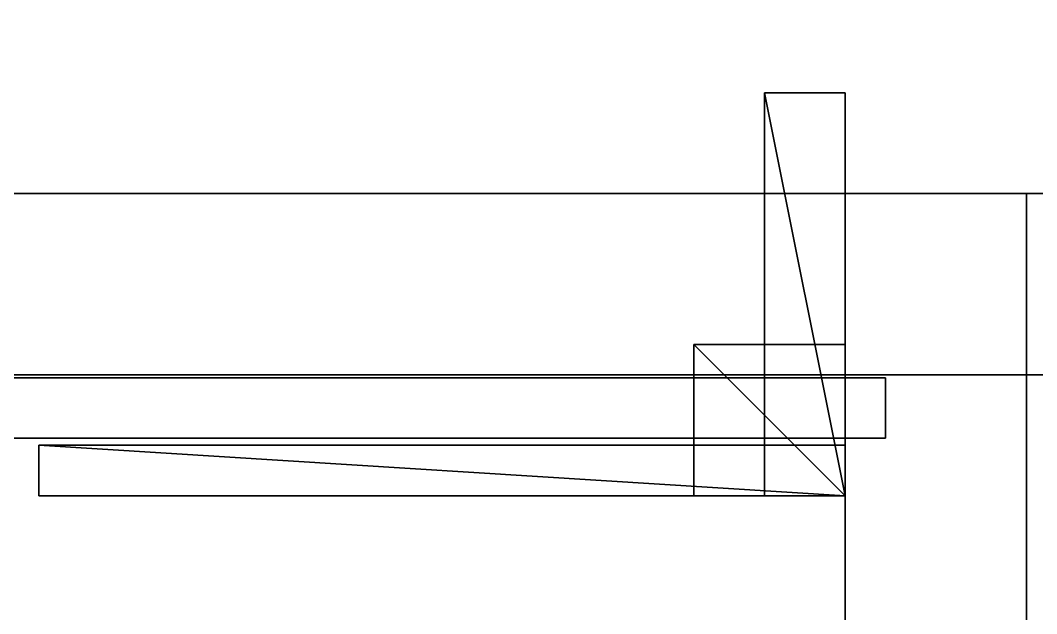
# Model space of a CAD drawing. Extents: x 0 to 7800, y -5130 to 1.
# Drawn here: x 3813.9 to 3914.7, y -1970.7 to -1911.8 of the extents above; entities that cross this region are included whole.
import ezdxf

# ---------------------------------------------------------------- set-up
doc = ezdxf.new("R2010")
doc.units = 0
for name, color, linetype in [('LAYER0', 7, 'CONTINUOUS'), ('LAYER1083', 253, 'CONTINUOUS'), ('LAYER2', 7, 'CONTINUOUS'), ('LAYER288', 253, 'CONTINUOUS'), ('LAYER292', 7, 'CONTINUOUS'), ('LAYER321', 253, 'CONTINUOUS'), ('LAYER324', 253, 'CONTINUOUS'), ('LAYER325', 253, 'CONTINUOUS'), ('LAYER733', 7, 'CONTINUOUS'), ('LAYER742', 2, 'CONTINUOUS'), ('LAYER743', 7, 'CONTINUOUS'), ('LAYER744', 253, 'CONTINUOUS'), ('LAYER745', 253, 'CONTINUOUS'), ('LAYER746', 253, 'CONTINUOUS'), ('LAYER747', 253, 'CONTINUOUS'), ('LAYER748', 253, 'CONTINUOUS'), ('LAYER749', 253, 'CONTINUOUS'), ('LAYER750', 7, 'CONTINUOUS'), ('LAYER752', 7, 'CONTINUOUS'), ('LAYER753', 7, 'CONTINUOUS'), ('LAYER779', 7, 'CONTINUOUS')]:
    doc.layers.add(name, color=color, linetype=linetype)

msp = doc.modelspace()

# ---------------------------------------------------------------- linework, layer by layer
at = {"layer": 'LAYER0'}
for points, invisible_edges in [([(1025.693, -1555.002, -5), (4030.693, -54.002, -5), (1412.693, -4773.002, -5), (1025.693, -1555.002, -5)], 7), ([(1025.693, -54.002), (1412.693, -4773.002), (4030.693, -54.002), (1025.693, -54.002)], 3), ([(1412.693, -4773.002, -5), (4030.693, -54.002, -5), (1412.693, -5130.002, -5), (1412.693, -4773.002, -5)], 3), ([(1412.693, -5130.002, -5), (4030.693, -54.002, -5), (2602.693, -4730.002, -5), (1412.693, -5130.002, -5)], 7), ([(4030.693, -54.002), (1412.693, -4773.002), (2602.693, -4730.002), (4030.693, -54.002)], 7), ([(2602.693, -4730.002, -5), (4030.693, -54.002, -5), (4030.693, -289.002, -5), (2602.693, -4730.002, -5)], 5), ([(4030.693, -54.002), (2602.693, -4730.002), (4030.693, -289.002), (4030.693, -54.002)], 3), ([(2602.693, -4730.002, -5), (4030.693, -289.002, -5), (4825.692, -4730.002, -5), (2602.693, -4730.002, -5)], 3), ([(4825.692, -4730.002), (4030.693, -289.002), (2602.693, -4730.002), (4825.692, -4730.002)], 3)]:
    msp.add_3dface(points, dxfattribs=dict(at, invisible_edges=invisible_edges))
at = {"layer": 'LAYER1083'}
for points, invisible_edges in [([(4675.695, -2169, 2057), (1975.695, -1779, 2057), (1975.695, -2169, 2057), (4675.695, -2169, 2057)], 1), ([(1975.695, -1779, 2057), (4675.695, -2169, 2057), (3151.695, -1929, 2057), (1975.695, -1779, 2057)], 7), ([(1975.695, -2169, 2032), (3151.695, -1929, 2032), (4675.695, -2169, 2032), (1975.695, -2169, 2032)], 3), ([(4675.695, -2169, 2032), (3151.695, -1929, 2032), (4675.695, -1929, 2032), (4675.695, -2169, 2032)], 1), ([(3151.695, -1929, 2057), (4675.695, -1929, 2032), (3151.695, -1929, 2032), (3151.695, -1929, 2057)], 1), ([(4675.695, -1929, 2032), (3151.695, -1929, 2057), (4675.695, -1929, 2057), (4675.695, -1929, 2032)], 1), ([(3151.695, -1929, 2057), (4675.695, -2169, 2057), (4675.695, -1929, 2057), (3151.695, -1929, 2057)], 1)]:
    msp.add_3dface(points, dxfattribs=dict(at, invisible_edges=invisible_edges))
at = {"layer": 'LAYER2'}
for points, invisible_edges in [([(7049.692, -1779.002), (3151.693, -1929.002), (3151.693, -1779.002), (7049.692, -1779.002)], 1), ([(3151.693, -1929.002), (7049.692, -1779.002), (7199.692, -1929.002), (3151.693, -1929.002)], 3), ([(3151.693, -1929.002, 2657), (3931.703, -1929.002, 360), (7199.692, -1929.002, 2657), (3151.693, -1929.002, 2657)], 3), ([(3151.693, -1929.002, 2657), (3931.703, -1929.002, 280), (3931.703, -1929.002, 360), (3151.693, -1929.002, 2657)], 5), ([(3931.703, -1929.002, 280), (3151.693, -1929.002), (4201.693, -1929.002, 280), (3931.703, -1929.002, 280)], 7), ([(3151.693, -1929.002), (3931.703, -1929.002, 280), (3151.693, -1929.002, 2657), (3151.693, -1929.002)], 3), ([(7199.692, -1929.002), (4201.693, -1929.002, 280), (3151.693, -1929.002), (7199.692, -1929.002)], 3)]:
    msp.add_3dface(points, dxfattribs=dict(at, invisible_edges=invisible_edges))
at = {"layer": 'LAYER288', "invisible_edges": 1}
for points in [[(4657.694, -1929, 528), (3169.694, -2299, 528), (3169.694, -1929, 528), (4657.694, -1929, 528)], [(3169.694, -2299, 528), (4657.694, -1929, 528), (4657.694, -2299, 528), (3169.694, -2299, 528)], [(3169.694, -1929, 546), (4657.694, -1929, 528), (3169.694, -1929, 528), (3169.694, -1929, 546)], [(4657.694, -1929, 528), (3169.694, -1929, 546), (4657.694, -1929, 546), (4657.694, -1929, 528)], [(4657.694, -2299, 546), (3169.694, -1929, 546), (3169.694, -2299, 546), (4657.694, -2299, 546)], [(3169.694, -1929, 546), (4657.694, -2299, 546), (4657.694, -1929, 546), (3169.694, -1929, 546)]]:
    msp.add_3dface(points, dxfattribs=at)
at = {"layer": 'LAYER292', "invisible_edges": 1}
for points in [[(3913.695, -1929, 198), (3931.695, -2279, 198), (3913.695, -2279, 198), (3913.695, -1929, 198)], [(3931.695, -2279, 198), (3913.695, -1929, 198), (3931.695, -1929, 198), (3931.695, -2279, 198)], [(3931.695, -1929, 528), (3913.695, -2279, 528), (3931.695, -2279, 528), (3931.695, -1929, 528)], [(3913.695, -2279, 528), (3931.695, -1929, 528), (3913.695, -1929, 528), (3913.695, -2279, 528)], [(3913.695, -1929, 198), (3931.695, -1929, 528), (3931.695, -1929, 198), (3913.695, -1929, 198)], [(3931.695, -1929, 528), (3913.695, -1929, 198), (3913.695, -1929, 528), (3931.695, -1929, 528)], [(3913.695, -2279, 528), (3913.695, -1929, 198), (3913.695, -2279, 198), (3913.695, -2279, 528)], [(3913.695, -1929, 198), (3913.695, -2279, 528), (3913.695, -1929, 528), (3913.695, -1929, 198)]]:
    msp.add_3dface(points, dxfattribs=at)
at = {"layer": 'LAYER321', "invisible_edges": 1}
for points in [[(1825.696, -1779, -50), (4525.696, -2169, -50), (4525.696, -1779, -50), (1825.696, -1779, -50)], [(4525.696, -2169, -50), (1825.696, -1779, -50), (1825.696, -2169, -50), (4525.696, -2169, -50)], [(1825.696, -2169, -75), (4525.696, -1779, -75), (4525.696, -2169, -75), (1825.696, -2169, -75)], [(4525.696, -1779, -75), (1825.696, -2169, -75), (1825.696, -1779, -75), (4525.696, -1779, -75)]]:
    msp.add_3dface(points, dxfattribs=at)
at = {"layer": 'LAYER324', "invisible_edges": 1}
for points in [[(4657.695, -1929, 676), (3169.695, -1929, 546), (3169.695, -1929, 676), (4657.695, -1929, 676)], [(3169.695, -1929, 546), (4657.695, -1929, 676), (4657.695, -1929, 546), (3169.695, -1929, 546)], [(4657.695, -1947, 546), (3169.695, -1929, 546), (4657.695, -1929, 546), (4657.695, -1947, 546)], [(3169.695, -1929, 546), (4657.695, -1947, 546), (3169.695, -1947, 546), (3169.695, -1929, 546)], [(3169.695, -1947, 676), (4657.695, -1929, 676), (3169.695, -1929, 676), (3169.695, -1947, 676)], [(4657.695, -1929, 676), (3169.695, -1947, 676), (4657.695, -1947, 676), (4657.695, -1929, 676)], [(4657.695, -1947, 546), (3169.695, -1947, 676), (3169.695, -1947, 546), (4657.695, -1947, 546)], [(3169.695, -1947, 676), (4657.695, -1947, 546), (4657.695, -1947, 676), (3169.695, -1947, 676)]]:
    msp.add_3dface(points, dxfattribs=at)
at = {"layer": 'LAYER325', "invisible_edges": 1}
for points in [[(4675.695, -1929, 676), (3151.695, -2299, 676), (3151.695, -1929, 676), (4675.695, -1929, 676)], [(3151.695, -2299, 676), (4675.695, -1929, 676), (4675.695, -2299, 676), (3151.695, -2299, 676)], [(3151.695, -1929, 701), (4675.695, -1929, 676), (3151.695, -1929, 676), (3151.695, -1929, 701)], [(4675.695, -1929, 676), (3151.695, -1929, 701), (4675.695, -1929, 701), (4675.695, -1929, 676)], [(4675.695, -2299, 701), (3151.695, -1929, 701), (3151.695, -2299, 701), (4675.695, -2299, 701)], [(3151.695, -1929, 701), (4675.695, -2299, 701), (4675.695, -1929, 701), (3151.695, -1929, 701)]]:
    msp.add_3dface(points, dxfattribs=at)
at = {"layer": 'LAYER733', "invisible_edges": 1}
for points in [[(3895.695, -1929, 198), (3895.695, -2279, 528), (3895.695, -1929, 528), (3895.695, -1929, 198)], [(3895.695, -2279, 528), (3895.695, -1929, 198), (3895.695, -2279, 198), (3895.695, -2279, 528)], [(3895.695, -1929, 198), (3913.695, -2279, 198), (3895.695, -2279, 198), (3895.695, -1929, 198)], [(3913.695, -2279, 198), (3895.695, -1929, 198), (3913.695, -1929, 198), (3913.695, -2279, 198)], [(3913.695, -1929, 528), (3895.695, -2279, 528), (3913.695, -2279, 528), (3913.695, -1929, 528)], [(3895.695, -2279, 528), (3913.695, -1929, 528), (3895.695, -1929, 528), (3895.695, -2279, 528)], [(3913.695, -1929, 528), (3895.695, -1929, 198), (3895.695, -1929, 528), (3913.695, -1929, 528)], [(3895.695, -1929, 198), (3913.695, -1929, 528), (3913.695, -1929, 198), (3895.695, -1929, 198)], [(3913.695, -2279, 198), (3913.695, -1929, 528), (3913.695, -2279, 528), (3913.695, -2279, 198)], [(3913.695, -1929, 528), (3913.695, -2279, 198), (3913.695, -1929, 198), (3913.695, -1929, 528)]]:
    msp.add_3dface(points, dxfattribs=at)
at = {"layer": 'LAYER742'}
for points in [[(3815.695, -1959, 498.5), (3815.695, -1954, 475.5), (3815.695, -1959, 475.5), (3815.695, -1959, 498.5)], [(3815.695, -1954, 498.5), (3815.695, -1954, 475.5), (3815.695, -1959, 498.5), (3815.695, -1954, 498.5)], [(3895.695, -1959, 498.5), (3815.695, -1954, 498.5), (3815.695, -1959, 498.5), (3895.695, -1959, 498.5)], [(3895.695, -1954, 498.5), (3815.695, -1954, 498.5), (3895.695, -1959, 498.5), (3895.695, -1954, 498.5)], [(3815.695, -1954, 475.5), (3895.695, -1959, 475.5), (3815.695, -1959, 475.5), (3815.695, -1954, 475.5)], [(3895.695, -1954, 475.5), (3895.695, -1959, 475.5), (3815.695, -1954, 475.5), (3895.695, -1954, 475.5)], [(3815.695, -1954, 498.5), (3895.695, -1954, 475.5), (3815.695, -1954, 475.5), (3815.695, -1954, 498.5)], [(3895.695, -1954, 498.5), (3895.695, -1954, 475.5), (3815.695, -1954, 498.5), (3895.695, -1954, 498.5)], [(3895.695, -1959, 475.5), (3895.695, -1954, 498.5), (3895.695, -1959, 498.5), (3895.695, -1959, 475.5)], [(3895.695, -1954, 475.5), (3895.695, -1954, 498.5), (3895.695, -1959, 475.5), (3895.695, -1954, 475.5)], [(3815.695, -1959, 475.5), (3895.695, -1959, 498.5), (3815.695, -1959, 498.5), (3815.695, -1959, 475.5)], [(3895.695, -1959, 475.5), (3895.695, -1959, 498.5), (3815.695, -1959, 475.5), (3895.695, -1959, 475.5)]]:
    msp.add_3dface(points, dxfattribs=at)
at = {"layer": 'LAYER743', "invisible_edges": 1}
for points in [[(3895.695, -1959, 498.5), (3815.695, -1954, 498.5), (3815.695, -1959, 498.5), (3895.695, -1959, 498.5)], [(3815.695, -1954, 498.5), (3895.695, -1959, 498.5), (3895.695, -1954, 498.5), (3815.695, -1954, 498.5)], [(3815.695, -1954, 498.5), (3815.695, -1959, 475.5), (3815.695, -1959, 498.5), (3815.695, -1954, 498.5)], [(3815.695, -1959, 475.5), (3815.695, -1954, 498.5), (3815.695, -1954, 475.5), (3815.695, -1959, 475.5)], [(3895.695, -1954, 475.5), (3815.695, -1959, 475.5), (3815.695, -1954, 475.5), (3895.695, -1954, 475.5)], [(3815.695, -1959, 475.5), (3895.695, -1954, 475.5), (3895.695, -1959, 475.5), (3815.695, -1959, 475.5)], [(3815.695, -1954, 498.5), (3895.695, -1954, 475.5), (3815.695, -1954, 475.5), (3815.695, -1954, 498.5)], [(3895.695, -1954, 475.5), (3815.695, -1954, 498.5), (3895.695, -1954, 498.5), (3895.695, -1954, 475.5)], [(3895.695, -1954, 475.5), (3895.695, -1959, 498.5), (3895.695, -1959, 475.5), (3895.695, -1954, 475.5)], [(3895.695, -1959, 498.5), (3895.695, -1954, 475.5), (3895.695, -1954, 498.5), (3895.695, -1959, 498.5)], [(3895.695, -1959, 498.5), (3815.695, -1959, 475.5), (3895.695, -1959, 475.5), (3895.695, -1959, 498.5)], [(3815.695, -1959, 475.5), (3895.695, -1959, 498.5), (3815.695, -1959, 498.5), (3815.695, -1959, 475.5)]]:
    msp.add_3dface(points, dxfattribs=at)
at = {"layer": 'LAYER744'}
for points in [[(3880.695, -1959, 498.5), (3880.695, -1944, 483.5), (3880.695, -1959, 483.5), (3880.695, -1959, 498.5)], [(3880.695, -1944, 498.5), (3880.695, -1944, 483.5), (3880.695, -1959, 498.5), (3880.695, -1944, 498.5)], [(3895.695, -1959, 498.5), (3880.695, -1944, 498.5), (3880.695, -1959, 498.5), (3895.695, -1959, 498.5)], [(3895.695, -1944, 498.5), (3880.695, -1944, 498.5), (3895.695, -1959, 498.5), (3895.695, -1944, 498.5)], [(3880.695, -1944, 483.5), (3895.695, -1959, 483.5), (3880.695, -1959, 483.5), (3880.695, -1944, 483.5)], [(3895.695, -1944, 483.5), (3895.695, -1959, 483.5), (3880.695, -1944, 483.5), (3895.695, -1944, 483.5)], [(3880.695, -1944, 498.5), (3895.695, -1944, 483.5), (3880.695, -1944, 483.5), (3880.695, -1944, 498.5)], [(3895.695, -1944, 498.5), (3895.695, -1944, 483.5), (3880.695, -1944, 498.5), (3895.695, -1944, 498.5)], [(3895.695, -1959, 483.5), (3895.695, -1944, 498.5), (3895.695, -1959, 498.5), (3895.695, -1959, 483.5)], [(3895.695, -1944, 483.5), (3895.695, -1944, 498.5), (3895.695, -1959, 483.5), (3895.695, -1944, 483.5)], [(3880.695, -1959, 483.5), (3895.695, -1959, 498.5), (3880.695, -1959, 498.5), (3880.695, -1959, 483.5)], [(3895.695, -1959, 483.5), (3895.695, -1959, 498.5), (3880.695, -1959, 483.5), (3895.695, -1959, 483.5)]]:
    msp.add_3dface(points, dxfattribs=at)
at = {"layer": 'LAYER745'}
for points in [[(3880.695, -1959, 498.5), (3880.695, -1944, 483.5), (3880.695, -1959, 483.5), (3880.695, -1959, 498.5)], [(3880.695, -1944, 498.5), (3880.695, -1944, 483.5), (3880.695, -1959, 498.5), (3880.695, -1944, 498.5)], [(3895.695, -1959, 498.5), (3880.695, -1944, 498.5), (3880.695, -1959, 498.5), (3895.695, -1959, 498.5)], [(3895.695, -1944, 498.5), (3880.695, -1944, 498.5), (3895.695, -1959, 498.5), (3895.695, -1944, 498.5)], [(3880.695, -1944, 483.5), (3895.695, -1959, 483.5), (3880.695, -1959, 483.5), (3880.695, -1944, 483.5)], [(3895.695, -1944, 483.5), (3895.695, -1959, 483.5), (3880.695, -1944, 483.5), (3895.695, -1944, 483.5)], [(3880.695, -1944, 498.5), (3895.695, -1944, 483.5), (3880.695, -1944, 483.5), (3880.695, -1944, 498.5)], [(3895.695, -1944, 498.5), (3895.695, -1944, 483.5), (3880.695, -1944, 498.5), (3895.695, -1944, 498.5)], [(3895.695, -1959, 483.5), (3895.695, -1944, 498.5), (3895.695, -1959, 498.5), (3895.695, -1959, 483.5)], [(3895.695, -1944, 483.5), (3895.695, -1944, 498.5), (3895.695, -1959, 483.5), (3895.695, -1944, 483.5)], [(3880.695, -1959, 483.5), (3895.695, -1959, 498.5), (3880.695, -1959, 498.5), (3880.695, -1959, 483.5)], [(3895.695, -1959, 483.5), (3895.695, -1959, 498.5), (3880.695, -1959, 483.5), (3895.695, -1959, 483.5)]]:
    msp.add_3dface(points, dxfattribs=at)
at = {"layer": 'LAYER746'}
for points in [[(3880.695, -1959, 498.5), (3880.695, -1944, 483.5), (3880.695, -1959, 483.5), (3880.695, -1959, 498.5)], [(3880.695, -1944, 498.5), (3880.695, -1944, 483.5), (3880.695, -1959, 498.5), (3880.695, -1944, 498.5)], [(3895.695, -1959, 498.5), (3880.695, -1944, 498.5), (3880.695, -1959, 498.5), (3895.695, -1959, 498.5)], [(3895.695, -1944, 498.5), (3880.695, -1944, 498.5), (3895.695, -1959, 498.5), (3895.695, -1944, 498.5)], [(3880.695, -1944, 483.5), (3895.695, -1959, 483.5), (3880.695, -1959, 483.5), (3880.695, -1944, 483.5)], [(3895.695, -1944, 483.5), (3895.695, -1959, 483.5), (3880.695, -1944, 483.5), (3895.695, -1944, 483.5)], [(3880.695, -1944, 498.5), (3895.695, -1944, 483.5), (3880.695, -1944, 483.5), (3880.695, -1944, 498.5)], [(3895.695, -1944, 498.5), (3895.695, -1944, 483.5), (3880.695, -1944, 498.5), (3895.695, -1944, 498.5)], [(3895.695, -1959, 483.5), (3895.695, -1944, 498.5), (3895.695, -1959, 498.5), (3895.695, -1959, 483.5)], [(3895.695, -1944, 483.5), (3895.695, -1944, 498.5), (3895.695, -1959, 483.5), (3895.695, -1944, 483.5)], [(3880.695, -1959, 483.5), (3895.695, -1959, 498.5), (3880.695, -1959, 498.5), (3880.695, -1959, 483.5)], [(3895.695, -1959, 483.5), (3895.695, -1959, 498.5), (3880.695, -1959, 483.5), (3895.695, -1959, 483.5)]]:
    msp.add_3dface(points, dxfattribs=at)
at = {"layer": 'LAYER747'}
for points in [[(3880.695, -1959, 498.5), (3880.695, -1944, 483.5), (3880.695, -1959, 483.5), (3880.695, -1959, 498.5)], [(3880.695, -1944, 498.5), (3880.695, -1944, 483.5), (3880.695, -1959, 498.5), (3880.695, -1944, 498.5)], [(3895.695, -1959, 498.5), (3880.695, -1944, 498.5), (3880.695, -1959, 498.5), (3895.695, -1959, 498.5)], [(3895.695, -1944, 498.5), (3880.695, -1944, 498.5), (3895.695, -1959, 498.5), (3895.695, -1944, 498.5)], [(3880.695, -1944, 483.5), (3895.695, -1959, 483.5), (3880.695, -1959, 483.5), (3880.695, -1944, 483.5)], [(3895.695, -1944, 483.5), (3895.695, -1959, 483.5), (3880.695, -1944, 483.5), (3895.695, -1944, 483.5)], [(3880.695, -1944, 498.5), (3895.695, -1944, 483.5), (3880.695, -1944, 483.5), (3880.695, -1944, 498.5)], [(3895.695, -1944, 498.5), (3895.695, -1944, 483.5), (3880.695, -1944, 498.5), (3895.695, -1944, 498.5)], [(3895.695, -1959, 483.5), (3895.695, -1944, 498.5), (3895.695, -1959, 498.5), (3895.695, -1959, 483.5)], [(3895.695, -1944, 483.5), (3895.695, -1944, 498.5), (3895.695, -1959, 483.5), (3895.695, -1944, 483.5)], [(3880.695, -1959, 483.5), (3895.695, -1959, 498.5), (3880.695, -1959, 498.5), (3880.695, -1959, 483.5)], [(3895.695, -1959, 483.5), (3895.695, -1959, 498.5), (3880.695, -1959, 483.5), (3895.695, -1959, 483.5)]]:
    msp.add_3dface(points, dxfattribs=at)
at = {"layer": 'LAYER748'}
for points in [[(3887.695, -1959, 498.5), (3887.695, -1919, 490.5), (3887.695, -1959, 490.5), (3887.695, -1959, 498.5)], [(3887.695, -1919, 498.5), (3887.695, -1919, 490.5), (3887.695, -1959, 498.5), (3887.695, -1919, 498.5)], [(3895.695, -1959, 498.5), (3887.695, -1919, 498.5), (3887.695, -1959, 498.5), (3895.695, -1959, 498.5)], [(3895.695, -1919, 498.5), (3887.695, -1919, 498.5), (3895.695, -1959, 498.5), (3895.695, -1919, 498.5)], [(3887.695, -1919, 490.5), (3895.695, -1959, 490.5), (3887.695, -1959, 490.5), (3887.695, -1919, 490.5)], [(3895.695, -1919, 490.5), (3895.695, -1959, 490.5), (3887.695, -1919, 490.5), (3895.695, -1919, 490.5)], [(3887.695, -1919, 498.5), (3895.695, -1919, 490.5), (3887.695, -1919, 490.5), (3887.695, -1919, 498.5)], [(3895.695, -1919, 498.5), (3895.695, -1919, 490.5), (3887.695, -1919, 498.5), (3895.695, -1919, 498.5)], [(3895.695, -1959, 490.5), (3895.695, -1919, 498.5), (3895.695, -1959, 498.5), (3895.695, -1959, 490.5)], [(3895.695, -1919, 490.5), (3895.695, -1919, 498.5), (3895.695, -1959, 490.5), (3895.695, -1919, 490.5)], [(3887.695, -1959, 490.5), (3895.695, -1959, 498.5), (3887.695, -1959, 498.5), (3887.695, -1959, 490.5)], [(3895.695, -1959, 490.5), (3895.695, -1959, 498.5), (3887.695, -1959, 490.5), (3895.695, -1959, 490.5)]]:
    msp.add_3dface(points, dxfattribs=at)
at = {"layer": 'LAYER749'}
for points in [[(3815.695, -1959, 498.5), (3815.695, -1954, 482.5), (3815.695, -1959, 482.5), (3815.695, -1959, 498.5)], [(3815.695, -1954, 498.5), (3815.695, -1954, 482.5), (3815.695, -1959, 498.5), (3815.695, -1954, 498.5)], [(3895.695, -1959, 498.5), (3815.695, -1954, 498.5), (3815.695, -1959, 498.5), (3895.695, -1959, 498.5)], [(3895.695, -1954, 498.5), (3815.695, -1954, 498.5), (3895.695, -1959, 498.5), (3895.695, -1954, 498.5)], [(3815.695, -1954, 482.5), (3895.695, -1959, 482.5), (3815.695, -1959, 482.5), (3815.695, -1954, 482.5)], [(3895.695, -1954, 482.5), (3895.695, -1959, 482.5), (3815.695, -1954, 482.5), (3895.695, -1954, 482.5)], [(3815.695, -1954, 498.5), (3895.695, -1954, 482.5), (3815.695, -1954, 482.5), (3815.695, -1954, 498.5)], [(3895.695, -1954, 498.5), (3895.695, -1954, 482.5), (3815.695, -1954, 498.5), (3895.695, -1954, 498.5)], [(3895.695, -1959, 482.5), (3895.695, -1954, 498.5), (3895.695, -1959, 498.5), (3895.695, -1959, 482.5)], [(3895.695, -1954, 482.5), (3895.695, -1954, 498.5), (3895.695, -1959, 482.5), (3895.695, -1954, 482.5)], [(3815.695, -1959, 482.5), (3895.695, -1959, 498.5), (3815.695, -1959, 498.5), (3815.695, -1959, 482.5)], [(3895.695, -1959, 482.5), (3895.695, -1959, 498.5), (3815.695, -1959, 482.5), (3895.695, -1959, 482.5)]]:
    msp.add_3dface(points, dxfattribs=at)
at = {"layer": 'LAYER750', "invisible_edges": 1}
for points in [[(3895.695, -1929, 199), (3187.695, -2279, 199), (3187.695, -1929, 199), (3895.695, -1929, 199)], [(3187.695, -2279, 199), (3895.695, -1929, 199), (3895.695, -2279, 199), (3187.695, -2279, 199)], [(3187.695, -1929, 217), (3895.695, -1929, 199), (3187.695, -1929, 199), (3187.695, -1929, 217)], [(3895.695, -1929, 199), (3187.695, -1929, 217), (3895.695, -1929, 217), (3895.695, -1929, 199)], [(3895.695, -2279, 217), (3187.695, -1929, 217), (3187.695, -2279, 217), (3895.695, -2279, 217)], [(3187.695, -1929, 217), (3895.695, -2279, 217), (3895.695, -1929, 217), (3187.695, -1929, 217)], [(3895.695, -1929, 199), (3895.695, -2279, 217), (3895.695, -2279, 199), (3895.695, -1929, 199)], [(3895.695, -2279, 217), (3895.695, -1929, 199), (3895.695, -1929, 217), (3895.695, -2279, 217)]]:
    msp.add_3dface(points, dxfattribs=at)
at = {"layer": 'LAYER752', "invisible_edges": 1}
for points in [[(3899.695, -1947.3, 527.5), (3183.695, -1953.3, 527.5), (3899.695, -1953.3, 527.5), (3899.695, -1947.3, 527.5)], [(3183.695, -1953.3, 527.5), (3899.695, -1947.3, 527.5), (3183.695, -1947.3, 527.5), (3183.695, -1953.3, 527.5)], [(3183.695, -1947.3, 213), (3899.695, -1953.3, 213), (3183.695, -1953.3, 213), (3183.695, -1947.3, 213)], [(3899.695, -1953.3, 213), (3183.695, -1947.3, 213), (3899.695, -1947.3, 213), (3899.695, -1953.3, 213)], [(3899.695, -1947.3, 527.5), (3183.695, -1947.3, 213), (3183.695, -1947.3, 527.5), (3899.695, -1947.3, 527.5)], [(3183.695, -1947.3, 213), (3899.695, -1947.3, 527.5), (3899.695, -1947.3, 213), (3183.695, -1947.3, 213)], [(3899.695, -1953.3, 213), (3899.695, -1947.3, 527.5), (3899.695, -1953.3, 527.5), (3899.695, -1953.3, 213)], [(3899.695, -1947.3, 527.5), (3899.695, -1953.3, 213), (3899.695, -1947.3, 213), (3899.695, -1947.3, 527.5)], [(3899.695, -1953.3, 213), (3183.695, -1953.3, 527.5), (3183.695, -1953.3, 213), (3899.695, -1953.3, 213)], [(3183.695, -1953.3, 527.5), (3899.695, -1953.3, 213), (3899.695, -1953.3, 527.5), (3183.695, -1953.3, 527.5)]]:
    msp.add_3dface(points, dxfattribs=at)
at = {"layer": 'LAYER753', "invisible_edges": 1}
for points in [[(3895.695, -1929, 528), (3187.695, -1929, 408), (3187.695, -1929, 528), (3895.695, -1929, 528)], [(3187.695, -1929, 408), (3895.695, -1929, 528), (3895.695, -1929, 408), (3187.695, -1929, 408)], [(3895.695, -1947, 408), (3187.695, -1929, 408), (3895.695, -1929, 408), (3895.695, -1947, 408)], [(3187.695, -1929, 408), (3895.695, -1947, 408), (3187.695, -1947, 408), (3187.695, -1929, 408)], [(3187.695, -1947, 528), (3895.695, -1929, 528), (3187.695, -1929, 528), (3187.695, -1947, 528)], [(3895.695, -1929, 528), (3187.695, -1947, 528), (3895.695, -1947, 528), (3895.695, -1929, 528)], [(3895.695, -1929, 528), (3895.695, -1947, 408), (3895.695, -1929, 408), (3895.695, -1929, 528)], [(3895.695, -1947, 408), (3895.695, -1929, 528), (3895.695, -1947, 528), (3895.695, -1947, 408)], [(3895.695, -1947, 408), (3187.695, -1947, 528), (3187.695, -1947, 408), (3895.695, -1947, 408)], [(3187.695, -1947, 528), (3895.695, -1947, 408), (3895.695, -1947, 528), (3187.695, -1947, 528)]]:
    msp.add_3dface(points, dxfattribs=at)

# ---------------------------------------------------------------- meshes
at = {"layer": 'LAYER2'}
mesh = msp.add_polymesh((14, 2), dxfattribs=at)
for k, corner in enumerate([(1175.695, -1705, 2657), (-0.0002, -1705, 2657), (1175.695, -204, 2657), (1175.695, -1705, 2657), (3880.695, -204, 2657), (1175.695, -204, 2657), (3880.695, -439, 2657), (3880.695, -204, 2657), (5280.695, -439, 2657), (3880.695, -439, 2657), (5280.695, -149, 2657), (5280.695, -439, 2657), (7049.695, -149, 2657), (5280.695, -149, 2657), (7049.695, -289, 2657), (7049.695, -149, 2657), (7649.695, -289, 2657), (7049.695, -289, 2657), (7649.695, -1684, 2657), (7649.695, -289, 2657), (7049.695, -1684, 2657), (7649.695, -1684, 2657), (7049.695, -1779, 2657), (7049.695, -1684, 2657), (3151.695, -1779, 2657), (7049.695, -1779, 2657), (3151.695, -1929, 2657), (7199.695, -1929, 2657)]):
    mesh.set_mesh_vertex(divmod(k, 2), corner)
at = {"layer": 'LAYER779'}
mesh = msp.add_polymesh((4, 2), dxfattribs=at)
for k, corner in enumerate([(4675.695, -4580, 2657), (4675.695, -1929, 2657), (2452.695, -4580, 2657), (4675.695, -4580, 2657), (2452.695, -5130, 2657), (2452.695, -4580, 2657), (2602.695, -5130, 2657), (2602.695, -4730, 2657)]):
    mesh.set_mesh_vertex(divmod(k, 2), corner)

doc.saveas('drawing.dxf')
